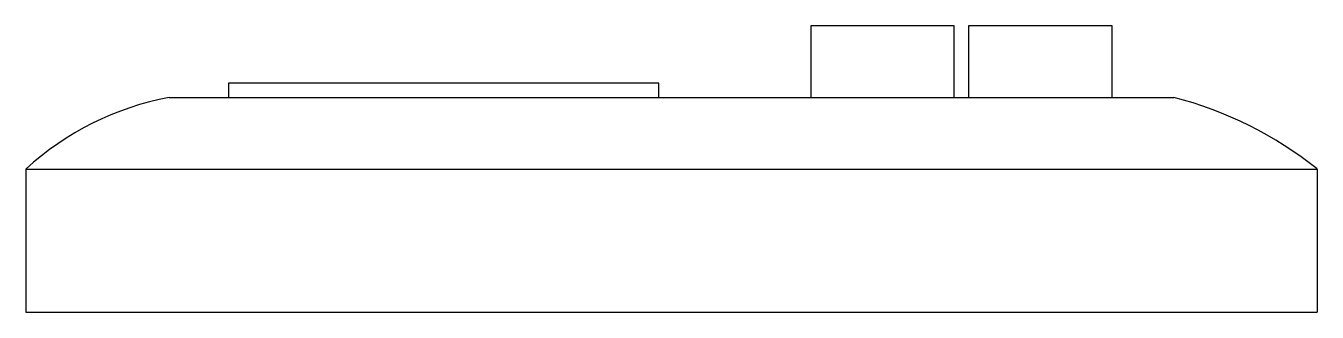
# Model space of a CAD drawing. Header units: millimetres. Extents: x 17603 to 17612, y 20649 to 20651.
import ezdxf

# ---------------------------------------------------------------- set-up
doc = ezdxf.new("R2010")
doc.units = ezdxf.units.MM
doc.layers.add('M_SW', color=7, linetype='Continuous')

# ---------------------------------------------------------------- blocks, each defined once
blk = doc.blocks.new('M_SW')
at = {"layer": 'M_SW'}
for p, q in [((1.9705, 2), (0.9705, 2)), ((0.9705, 2), (0.9705, 1.5)), ((1.9705, 1.5), (1.9705, 2)), ((3.0705, 2), (2.0705, 2)), ((2.0705, 2), (2.0705, 1.5)), ((3.0705, 1.5), (3.0705, 2)), ((-0.0874, 1.6), (-3.0874, 1.6)), ((-3.0874, 1.6), (-3.0874, 1.5)), ((-0.0874, 1.5), (-0.0874, 1.6)), ((-3.5, 1.5), (3.5, 1.5)), ((-4.5, 1), (4.5, 1)), ((-4.5, 1), (-4.5, 0)), ((4.5, 1), (4.5, 0)), ((-4.5, 0), (4.5, 0))]:
    blk.add_line(p, q, dxfattribs=at)
for centre, radius, start, end in [((-3.1212, -0.5076), 2.043, 100.68503, 132.44507), ((2.8256, -1.0989), 2.685, 51.41797, 75.45193)]:
    blk.add_arc(centre, radius, start, end, dxfattribs=at)

msp = doc.modelspace()

# ---------------------------------------------------------------- block references
at = {"layer": 'M_SW'}
msp.add_blockref('M_SW', (17607.5, 20649), dxfattribs=at)

doc.saveas('drawing.dxf')
